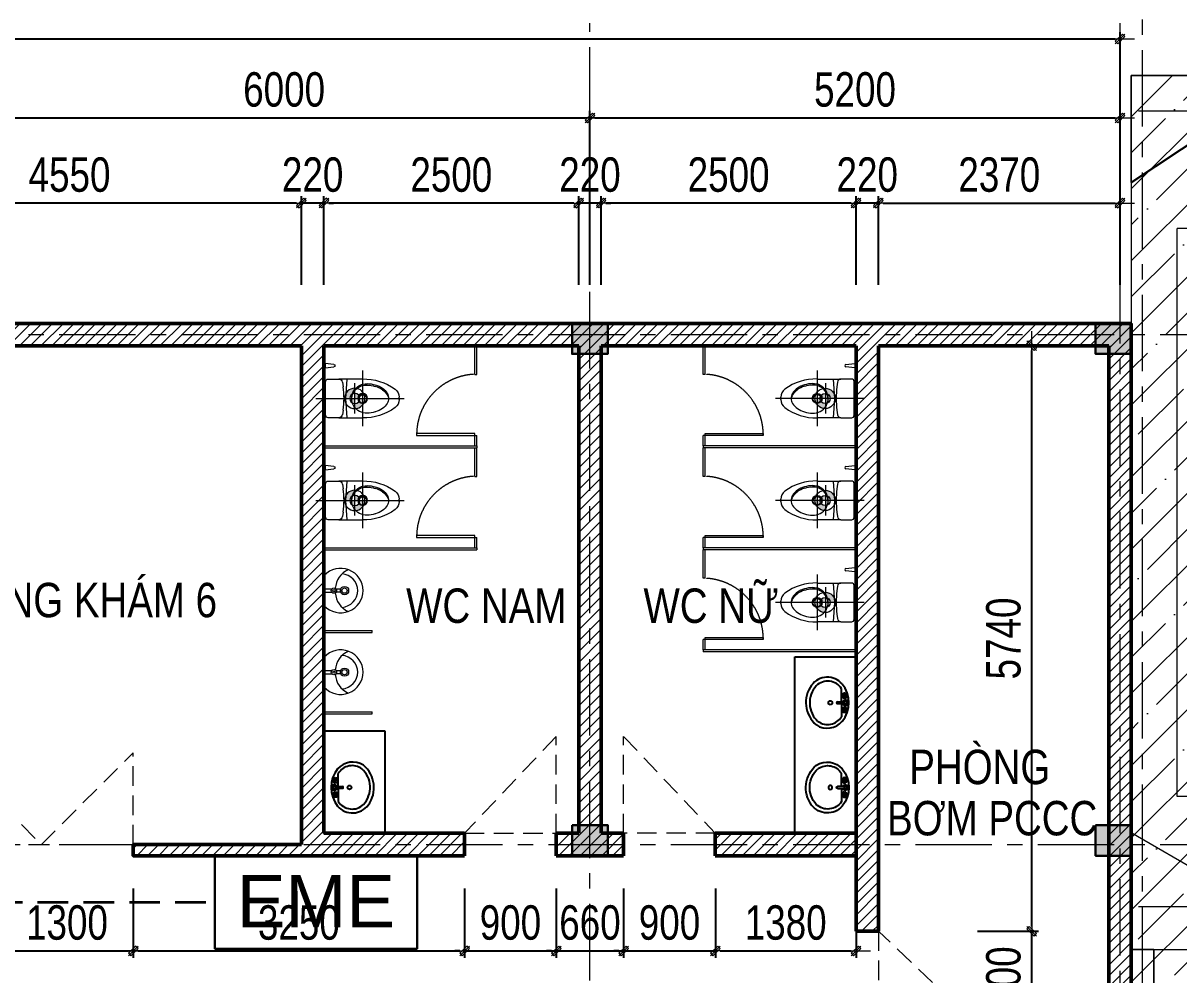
# Model space of a CAD drawing. Header units: millimetres. Extents: x 1109421 to 1726579, y -247837 to 144927.
# Drawn here: x 1673322 to 1684659, y -124922 to -115591 of the extents above; entities that cross this region are included whole.
import ezdxf

# ---------------------------------------------------------------- set-up
doc = ezdxf.new("R2010")
doc.units = ezdxf.units.MM
doc.header["$LTSCALE"] = 600
doc.header["$MEASUREMENT"] = 0
for name, pattern in [('$0$00_Hidden_200', [1.1, 0.55, -0.55]), ('00_Hidden', [2.4, 1.6, -0.8]), ('CENTER', [2, 1.25, -0.25, 0.25, -0.25]), ('DASHED', [0.75, 0.5, -0.25]), ('GHI CHU - THANG$0$HIDDEN', [9.525, 6.35, -3.175])]:
    doc.linetypes.add(name, pattern=pattern)
doc.layers.get('0').update_dxf_attribs({"lineweight": 0})
doc.layers.get('Defpoints').update_dxf_attribs({"lineweight": 0})
for name, color, linetype, lineweight in [('cat1', 30, 'Continuous', 50), ('cat2', 22, 'Continuous', 30), ('dim', 144, 'Continuous', 13), ('EG Net thay', 7, 'Continuous', 25), ('hatch1', 136, 'Continuous', 9), ('LC Khac', 4, 'Continuous', 9), ('LC Text2', 7, 'Continuous', 25), ('Noi that', 35, 'Continuous', 9), ('noithat', 125, 'Continuous', 9), ('PCCC - EXIT - THIET BI', 5, 'Continuous', 30), ('PCCC-BAO CHAY - DAY', 3, 'DASHED', 35), ('thay1', 63, 'Continuous', 18), ('truc', 76, 'CENTER', 9)]:
    doc.layers.add(name, color=color, linetype=linetype, lineweight=lineweight)
doc.layers.add('MANH', color=147, linetype='Continuous')
doc.layers.add('TUONG', color=33, linetype='Continuous')
doc.styles.add('chu theo TCVN', font='arial.ttf')
doc.styles.add('HOATBIF', font='hoatbif.shx', dxfattribs={"width": 0.8})
doc.styles.add('T2', font='VHARIAL.TTF', dxfattribs={"width": 0.8})
doc.dimstyles.new('1-135', dxfattribs={"dimscale": 135, "dimtxt": 2.5, "dimasz": 0.35, "dimexe": 0.5, "dimexo": 0, "dimgap": 0.8, "dimtad": 1, "dimdec": 0, "dimzin": 0, "dimdsep": 46, "dimtxsty": 'HOATBIF', "dimblk1": 'DOT', "dimblk2": 'DOT', "dimsah": 1, "dimcen": -1, "dimdle": 1, "dimclrd": 256, "dimclre": 256, "dimclrt": 4, "dimadec": 3, "dimazin": 2, "dimtfac": 0.333333, "dimtdec": 0, "dimtix": 1, "dimtmove": 2, "dimatfit": 3, "dimldrblk": 'DOT', "dimfxl": 1, "dimtvp": 0.833333, "dimtolj": 1, "dimtzin": 0, "dimarcsym": 0})

# ---------------------------------------------------------------- blocks, each defined once
blk = doc.blocks.new('DOT')
at = {"layer": 'dim'}
for p, q in [((-3, 0), (3, 0)), ((-1, -1), (1, 1))]:
    blk.add_line(p, q, dxfattribs=at)
blk.add_lwpolyline([(0.5, 1), (-1, -0.5), (-0.5, -1), (1, 0.5)], close=True, dxfattribs=at)
blk = doc.blocks.new('*D1666')
at = {"layer": 'Defpoints', "color": 0, "transparency": 16777216}
for p in [(1684082, -115745), (1642282, -118158), (1684082, -118158)]:
    blk.add_point(p, dxfattribs=at)
at = {"layer": 'dim', "lineweight": -2, "transparency": 16777216}
for p, q in [((1642282, -118158), (1642282, -115678)), ((1642329, -115745), (1684034, -115745)), ((1684082, -118158), (1684082, -115678))]:
    blk.add_line(p, q, dxfattribs=at)
at = {"layer": 'dim', "lineweight": -2, "transparency": 16777216, "xscale": 47.25, "yscale": 47.25, "zscale": 47.25, "rotation": 180}
blk.add_blockref('DOT', (1642282, -115745), dxfattribs=at)
at = {"layer": 'dim', "lineweight": -2, "transparency": 16777216, "xscale": 47.25, "yscale": 47.25, "zscale": 47.25}
blk.add_blockref('DOT', (1684082, -115745), dxfattribs=at)
at = {"layer": 'dim', "color": 4, "transparency": 16777216, "insert": (1664231, -115468), "char_height": 337.5, "attachment_point": 5, "style": 'HOATBIF'}
blk.add_mtext('\\A1;41800', dxfattribs=at)
blk = doc.blocks.new('_Dot')
at = {"color": 0, "linetype": 'ByBlock', "lineweight": -2}
blk.add_line((-0.5, 0), (-1, 0), dxfattribs=at)
at = {"color": 0, "linetype": 'ByBlock', "const_width": 0.5}
blk.add_lwpolyline([(-0.25, 0, 1), (0.25, 0, 1)], format="xyb", close=True, dxfattribs=at)
blk = doc.blocks.new('*D1672')
at = {"layer": 'Defpoints', "color": 0, "transparency": 16777216}
for p in [(1678882, -116520), (1672882, -118158), (1678882, -118158)]:
    blk.add_point(p, dxfattribs=at)
at = {"layer": 'dim', "lineweight": -2, "transparency": 16777216}
for p, q in [((1672882, -118158), (1672882, -116452)), ((1672929, -116520), (1678834, -116520)), ((1678882, -118158), (1678882, -116452))]:
    blk.add_line(p, q, dxfattribs=at)
at = {"layer": 'dim', "lineweight": -2, "transparency": 16777216, "xscale": 47.25, "yscale": 47.25, "zscale": 47.25, "rotation": 180}
blk.add_blockref('DOT', (1672882, -116520), dxfattribs=at)
at = {"layer": 'dim', "lineweight": -2, "transparency": 16777216, "xscale": 47.25, "yscale": 47.25, "zscale": 47.25}
blk.add_blockref('DOT', (1678882, -116520), dxfattribs=at)
at = {"layer": 'dim', "color": 4, "transparency": 16777216, "insert": (1675882, -116243), "char_height": 337.5, "attachment_point": 5, "style": 'HOATBIF'}
blk.add_mtext('\\A1;6000', dxfattribs=at)
blk = doc.blocks.new('*D1673')
at = {"layer": 'Defpoints', "color": 0, "transparency": 16777216}
for p in [(1684082, -116520), (1678882, -118158), (1684082, -118158)]:
    blk.add_point(p, dxfattribs=at)
at = {"layer": 'dim', "lineweight": -2, "transparency": 16777216}
for p, q in [((1678882, -118158), (1678882, -116452)), ((1678929, -116520), (1684034, -116520)), ((1684082, -118158), (1684082, -116452))]:
    blk.add_line(p, q, dxfattribs=at)
at = {"layer": 'dim', "lineweight": -2, "transparency": 16777216, "xscale": 47.25, "yscale": 47.25, "zscale": 47.25, "rotation": 180}
blk.add_blockref('DOT', (1678882, -116520), dxfattribs=at)
at = {"layer": 'dim', "lineweight": -2, "transparency": 16777216, "xscale": 47.25, "yscale": 47.25, "zscale": 47.25}
blk.add_blockref('DOT', (1684082, -116520), dxfattribs=at)
at = {"layer": 'dim', "color": 4, "transparency": 16777216, "insert": (1681482, -116243), "char_height": 337.5, "attachment_point": 5, "style": 'HOATBIF'}
blk.add_mtext('\\A1;5200', dxfattribs=at)
blk = doc.blocks.new('*D1674')
at = {"layer": 'Defpoints', "color": 0, "transparency": 16777216}
for p in [(1684082, -117355), (1681712, -118158), (1684082, -118158)]:
    blk.add_point(p, dxfattribs=at)
at = {"layer": 'dim', "lineweight": -2, "transparency": 16777216}
for p, q in [((1681712, -118158), (1681712, -117288)), ((1684082, -118158), (1684082, -117288)), ((1681759, -117355), (1684034, -117355))]:
    blk.add_line(p, q, dxfattribs=at)
at = {"layer": 'dim', "lineweight": -2, "transparency": 16777216, "xscale": 47.25, "yscale": 47.25, "zscale": 47.25, "rotation": 180}
blk.add_blockref('DOT', (1681712, -117355), dxfattribs=at)
at = {"layer": 'dim', "lineweight": -2, "transparency": 16777216, "xscale": 47.25, "yscale": 47.25, "zscale": 47.25}
blk.add_blockref('DOT', (1684082, -117355), dxfattribs=at)
at = {"layer": 'dim', "color": 4, "transparency": 16777216, "insert": (1682897, -117078), "char_height": 337.5, "attachment_point": 5, "style": 'HOATBIF'}
blk.add_mtext('\\A1;2370', dxfattribs=at)
blk = doc.blocks.new('bet wc thuong')
at = {"layer": 'Noi that', "ltscale": 3}
h = blk.add_hatch(color=256, dxfattribs=at)
h.paths.add_polyline_path([(-244, 6), (-194, 6, 0.404881), (-291, 106), (-291, 56, -0.3956)])
h.paths.add_polyline_path([(-294, -94, 0.007992), (-291, -93), (-291, -43, -0.015993), (-294, -44, -0.414214), (-344, 6), (-394, 6, 0.414214)])
h.paths.add_polyline_path([(-291, 6), (-291, 56, 0.015993), (-294, 56, 0.414214), (-344, 6)])
h.paths.add_polyline_path([(-244, 6), (-291, 6), (-291, -43, 0.3956)])
at = {"layer": 'Noi that'}
for p, q in [((-89, 338), (-2, 349)), ((-2, 349), (-2, 305)), ((9, 360), (9, 294)), ((-2, 305), (-89, 316)), ((-371, 196), (-138, 196)), ((-291, 156), (-291, -143)), ((-216, 196), (-202, 6)), ((-172, 166), (-179, 121)), ((-33, 196), (-138, 196)), ((-8, -159), (-8, 172)), ((-728, -5), (-728, 18)), ((-145, 6), (-443, 6)), ((-202, 6), (-216, -183)), ((-179, -108), (-172, -153)), ((-138, -183), (-371, -183)), ((-138, -183), (-33, -183))]:
    blk.add_line(p, q, dxfattribs=at)
at = {"layer": 'Noi that', "color": 251, "ltscale": 0.5}
for p, q in [((-371, 280), (-371, -267)), ((89, 6), (-779, 6))]:
    blk.add_line(p, q, dxfattribs=at)
at = {"layer": 'Noi that'}
for centre, radius in [((-371, 6), 48.3), ((-371, 6), 43.5), ((-294, 6), 100), ((-294, 6), 50)]:
    blk.add_circle(centre, radius, dxfattribs=at)
for centre, radius, start, end in [((14, 344), 16, 106.1502, 163.8498), ((-89, 327), 10.9, 90, 270), ((14, 309), 16, 196.1502, 253.8498), ((-386, -311), 508, 88.212, 126.6238), ((-431, -89), 237, 105.8931, 124.5044), ((-431, -103), 237, 105.8931, 124.5044), ((-404, -181), 333, 92.0821, 105.8931), ((-404, -196), 333, 92.0821, 105.8931), ((-409, 6), 145, 267.1299, 92.8701), ((-409, -8), 145, 2.8613, 92.8701), ((782, 6), 967, 173.211, 186.789), ((-138, 162), 33.8, 90, 173.211), ((-33, 172), 24.2, 0, 90), ((-632, 18), 96.7, 126.6238, 180), ((-532, 6), 94.5, 148.9274, 180), ((-532, -8), 94.5, 148.9274, 175.5985), ((-532, 6), 94.5, 180, 211.0726), ((-471, -30), 166, 124.5044, 148.9274), ((-471, -45), 166, 124.5044, 148.9274), ((-371, -3), 43.5, 6.3794, 173.6206), ((-632, -5), 96.7, 180, 233.3762), ((-386, 324), 508, 233.3762, 271.788), ((-471, 43), 166, 211.0726, 235.4956), ((-431, 102), 237, 235.4956, 254.1069), ((-404, 194), 333, 254.1069, 267.9179), ((-138, -149), 33.8, 186.789, 270), ((-33, -159), 24.2, 270, 0)]:
    blk.add_arc(centre, radius, start, end, dxfattribs=at)
blk = doc.blocks.new('CSDS')
at = {"layer": 'MANH'}
for p, q in [((-0.08, -0.72), (-1.37, -0.72)), ((-0.83, -0.4), (-0.77, -0.4)), ((-0.83, -0.44), (-0.77, -0.44)), ((-0.71, -0.33), (-0.71, -0.28)), ((-0.71, -0.55), (-0.71, -0.5)), ((-0.67, -0.28), (-0.67, -0.33)), ((-0.67, -0.5), (-0.67, -0.55)), ((-0.6, -0.4), (-0.55, -0.4)), ((-0.6, -0.44), (-0.55, -0.44)), ((-0.08, -1.12), (-0.08, -0.5)), ((0.1, -0.5), (0.1, -1.12)), ((0.1, -0.72), (1.38, -0.72)), ((0.57, -0.4), (0.63, -0.4)), ((0.57, -0.44), (0.63, -0.44)), ((0.69, -0.33), (0.69, -0.28)), ((0.69, -0.55), (0.69, -0.5)), ((0.73, -0.28), (0.73, -0.33)), ((0.73, -0.5), (0.73, -0.55)), ((0.8, -0.4), (0.85, -0.4)), ((0.8, -0.44), (0.85, -0.44))]:
    blk.add_line(p, q, dxfattribs=at)
for centre, major_axis, start_param, end_param in [((0.01, -2.93), (2.07, 2.07), 0.111462, 1.463911), ((-0.54, -2.11), (1.38, 1.38), 1.512976, 3.273685), ((-0.5, -2.07), (-1.14, 1.14), -0.214848, 1.559642), ((-0.69, -0.42), (0.186, 0.186), 5.497787, 11.780972), ((-0.86, -0.42), (0.0309, 0.0309), 5.497787, 11.780972), ((-0.69, -0.42), (0.0619, 0.0619), 5.497787, 11.780972), ((-0.69, -0.42), (-0.0464, 0.0464), 3.926991, 10.210176), ((-0.69, -0.24), (-0.0309, 0.0309), 3.926991, 10.210176), ((-0.69, -0.59), (-0.0309, 0.0309), 3.926991, 10.210176), ((-0.51, -0.42), (0.0309, 0.0309), 5.497787, 11.780972), ((0.01, -0.34), (0.191, 0.191), 4.257288, 9.879879), ((0.01, -0.34), (0.131, 0.131), 4.416969, 9.720198), ((0.01, -0.33), (0.0928, 0.0928), 5.497787, 11.780972), ((0.01, -1.12), (0.0619, 0.0619), 2.356282, 5.4977), ((0.71, -0.42), (0.186, 0.186), 5.497787, 11.780972), ((0.54, -0.42), (0.0309, 0.0309), 5.497787, 11.780972), ((0.71, -0.42), (0.0619, 0.0619), 5.497787, 11.780972), ((0.71, -0.42), (-0.0464, 0.0464), 3.926991, 10.210176), ((0.71, -0.24), (-0.0309, 0.0309), 3.926991, 10.210176), ((0.71, -0.59), (-0.0309, 0.0309), 3.926991, 10.210176), ((0.89, -0.42), (0.0309, 0.0309), 5.497787, 11.780972), ((0.55, -2.08), (1.13, 1.13), 4.862989, 6.520348), ((0.55, -2.12), (1.38, 1.38), 4.922045, 6.353974), ((0.01, -1.82), (0.134, 0.134), 5.497787, 11.780972), ((-0.02, -1.33), (-2.04, 2.04), 1.723621, 3.229353), ((0.01, -1.38), (1.74, 1.74), 3.187795, 4.763099)]:
    blk.add_ellipse(centre, major_axis=major_axis, ratio=1, start_param=start_param, end_param=end_param, dxfattribs=at)
blk = doc.blocks.new('A$C24734FD3')
at = {"layer": 'noithat', "linetype": 'Continuous'}
for p, q in [((203, 381), (69, 381)), ((203, 386), (203, 308)), ((218, 398), (215, 398)), ((220, 398), (218, 398)), ((232, 308), (232, 386)), ((232, 381), (366, 381)), ((203, 221), (203, 266)), ((232, 221), (232, 266))]:
    blk.add_line(p, q, dxfattribs=at)
for centre, radius in [((218, 287), 26), ((218, 287), 11.4), ((218, 183), 40.6), ((218, 183), 26)]:
    blk.add_circle(centre, radius, dxfattribs=at)
for centre, radius, start, end in [((221, 221), 221, 133.233, 269.5061), ((215, 386), 12.1, 90, 180), ((215, 221), 221, 270.4939, 46.767), ((220, 386), 12.1, 0, 90), ((210, 57), 217, 93.959, 155.0094), ((225, 57), 217, 24.9906, 86.041), ((221, 221), 168, 184.521, 269.5061), ((215, 221), 168, 270.4939, 355.479)]:
    blk.add_arc(centre, radius, start, end, dxfattribs=at)
blk = doc.blocks.new('*U1625')
at = {"layer": 'noithat', "rotation": 90}
blk.add_blockref('A$C24734FD3', (199, -218), dxfattribs=at)
blk = doc.blocks.new('*U1624')
at = {"layer": 'thay1', "color": 0, "linetype": 'ByBlock', "lineweight": -2, "transparency": 16777216}
blk.add_blockref('*U1625', (0, 0), dxfattribs=at)
blk = doc.blocks.new('*U1627')
at = {"layer": 'noithat', "rotation": 90}
blk.add_blockref('A$C24734FD3', (199, -218), dxfattribs=at)
blk = doc.blocks.new('*U1626')
at = {"layer": 'thay1', "color": 0, "linetype": 'ByBlock', "lineweight": -2, "transparency": 16777216}
blk.add_blockref('*U1627', (0, 0), dxfattribs=at)
blk = doc.blocks.new('COT BT')
at = {"layer": 'cat2', "ltscale": 2}
h = blk.add_hatch(color=256, dxfattribs=at)
h.dxf.hatch_style = 1
h.paths.add_polyline_path([(240, 190), (-110, 190), (-110, -110), (240, -110)])
blk.add_lwpolyline([(-110, 190), (240, 190), (240, -110), (-110, -110)], close=True, dxfattribs=at)
blk = doc.blocks.new('t 1')
at = {"layer": 'LC Khac', "ltscale": 5}
for p, q in [((2019, 4235), (-3150, 4235)), ((-3150, -1335), (-3150, 4235)), ((-2700, -1335), (-3150, -1335)), ((-3600, -1685), (-2400, -2385)), ((-3380, -2835), (-3600, -2835)), ((-3600, -2835), (-3380, -2835)), ((-3380, -5185), (-3380, -2835)), ((-3380, -2835), (-1950, -2835)), ((-3380, -2835), (-3380, -7095))]:
    blk.add_line(p, q, dxfattribs=at)
for points in [[(2019, 6535), (-1950, 6535), (-1950, 5735), (-3600, 5735), (-3600, -4805)], [(-3600, 5735), (-1950, 5735), (-1950, 6535), (2019, 6535)], [(2019, 5276), (1400, 5385), (-2550, 5385), (-3600, 4685), (-3600, 5735)]]:
    blk.add_lwpolyline(points, dxfattribs=at)
at = {"layer": 'truc'}
for p, q in [((-3490, -10365), (-3490, 7020)), ((2019, -2415), (-3600, -2415))]:
    blk.add_line(p, q, dxfattribs=at)
blk.add_lwpolyline([(2019, 5386), (-3600, 5386)], dxfattribs=at)
at = {"layer": 'TUONG'}
blk.add_line((-3600, 4685), (-2550, 5385), dxfattribs=at)
blk = doc.blocks.new('*D1928')
at = {"layer": 'Defpoints', "color": 0, "transparency": 16777216}
for p in [(1681492, -117355), (1681492, -118158), (1681712, -118158)]:
    blk.add_point(p, dxfattribs=at)
at = {"layer": 'dim', "lineweight": -2, "transparency": 16777216}
for p, q in [((1681492, -118158), (1681492, -117288)), ((1681712, -118158), (1681712, -117288)), ((1681444, -117355), (1681397, -117355)), ((1681712, -117355), (1681492, -117355)), ((1681759, -117355), (1681806, -117355))]:
    blk.add_line(p, q, dxfattribs=at)
at = {"layer": 'dim', "lineweight": -2, "transparency": 16777216, "xscale": 47.25, "yscale": 47.25, "zscale": 47.25}
blk.add_blockref('DOT', (1681492, -117355), dxfattribs=at)
at = {"layer": 'dim', "lineweight": -2, "transparency": 16777216, "xscale": 47.25, "yscale": 47.25, "zscale": 47.25, "rotation": 180}
blk.add_blockref('DOT', (1681712, -117355), dxfattribs=at)
at = {"layer": 'dim', "color": 4, "transparency": 16777216, "insert": (1681602, -117078), "char_height": 337.5, "attachment_point": 5, "style": 'HOATBIF'}
blk.add_mtext('\\A1;220', dxfattribs=at)
blk = doc.blocks.new('*D1929')
at = {"layer": 'Defpoints', "color": 0, "transparency": 16777216}
for p in [(1678992, -117355), (1678992, -118158), (1681492, -118158)]:
    blk.add_point(p, dxfattribs=at)
at = {"layer": 'dim', "lineweight": -2, "transparency": 16777216}
for p, q in [((1678992, -118158), (1678992, -117288)), ((1681492, -118158), (1681492, -117288)), ((1681444, -117355), (1679039, -117355))]:
    blk.add_line(p, q, dxfattribs=at)
at = {"layer": 'dim', "lineweight": -2, "transparency": 16777216, "xscale": 47.25, "yscale": 47.25, "zscale": 47.25, "rotation": 180}
blk.add_blockref('DOT', (1678992, -117355), dxfattribs=at)
at = {"layer": 'dim', "lineweight": -2, "transparency": 16777216, "xscale": 47.25, "yscale": 47.25, "zscale": 47.25}
blk.add_blockref('DOT', (1681492, -117355), dxfattribs=at)
at = {"layer": 'dim', "color": 4, "transparency": 16777216, "insert": (1680242, -117078), "char_height": 337.5, "attachment_point": 5, "style": 'HOATBIF'}
blk.add_mtext('\\A1;2500', dxfattribs=at)
blk = doc.blocks.new('*D1930')
at = {"layer": 'Defpoints', "color": 0, "transparency": 16777216}
for p in [(1678772, -117355), (1678772, -118158), (1678992, -118158)]:
    blk.add_point(p, dxfattribs=at)
at = {"layer": 'dim', "lineweight": -2, "transparency": 16777216}
for p, q in [((1678772, -118158), (1678772, -117288)), ((1678992, -118158), (1678992, -117288)), ((1678724, -117355), (1678677, -117355)), ((1678992, -117355), (1678772, -117355)), ((1679039, -117355), (1679086, -117355))]:
    blk.add_line(p, q, dxfattribs=at)
at = {"layer": 'dim', "lineweight": -2, "transparency": 16777216, "xscale": 47.25, "yscale": 47.25, "zscale": 47.25}
blk.add_blockref('DOT', (1678772, -117355), dxfattribs=at)
at = {"layer": 'dim', "lineweight": -2, "transparency": 16777216, "xscale": 47.25, "yscale": 47.25, "zscale": 47.25, "rotation": 180}
blk.add_blockref('DOT', (1678992, -117355), dxfattribs=at)
at = {"layer": 'dim', "color": 4, "transparency": 16777216, "insert": (1678882, -117078), "char_height": 337.5, "attachment_point": 5, "style": 'HOATBIF'}
blk.add_mtext('\\A1;220', dxfattribs=at)
blk = doc.blocks.new('*D1931')
at = {"layer": 'Defpoints', "color": 0, "transparency": 16777216}
for p in [(1676272, -117355), (1676272, -118158), (1678772, -118158)]:
    blk.add_point(p, dxfattribs=at)
at = {"layer": 'dim', "lineweight": -2, "transparency": 16777216}
for p, q in [((1676272, -118158), (1676272, -117288)), ((1678772, -118158), (1678772, -117288)), ((1678724, -117355), (1676319, -117355))]:
    blk.add_line(p, q, dxfattribs=at)
at = {"layer": 'dim', "lineweight": -2, "transparency": 16777216, "xscale": 47.25, "yscale": 47.25, "zscale": 47.25, "rotation": 180}
blk.add_blockref('DOT', (1676272, -117355), dxfattribs=at)
at = {"layer": 'dim', "lineweight": -2, "transparency": 16777216, "xscale": 47.25, "yscale": 47.25, "zscale": 47.25}
blk.add_blockref('DOT', (1678772, -117355), dxfattribs=at)
at = {"layer": 'dim', "color": 4, "transparency": 16777216, "insert": (1677522, -117078), "char_height": 337.5, "attachment_point": 5, "style": 'HOATBIF'}
blk.add_mtext('\\A1;2500', dxfattribs=at)
blk = doc.blocks.new('*D1932')
at = {"layer": 'Defpoints', "color": 0, "transparency": 16777216}
for p in [(1676052, -117355), (1676052, -118158), (1676272, -118158)]:
    blk.add_point(p, dxfattribs=at)
at = {"layer": 'dim', "lineweight": -2, "transparency": 16777216}
for p, q in [((1676052, -118158), (1676052, -117288)), ((1676272, -118158), (1676272, -117288)), ((1676004, -117355), (1675957, -117355)), ((1676272, -117355), (1676052, -117355)), ((1676319, -117355), (1676366, -117355))]:
    blk.add_line(p, q, dxfattribs=at)
at = {"layer": 'dim', "lineweight": -2, "transparency": 16777216, "xscale": 47.25, "yscale": 47.25, "zscale": 47.25}
blk.add_blockref('DOT', (1676052, -117355), dxfattribs=at)
at = {"layer": 'dim', "lineweight": -2, "transparency": 16777216, "xscale": 47.25, "yscale": 47.25, "zscale": 47.25, "rotation": 180}
blk.add_blockref('DOT', (1676272, -117355), dxfattribs=at)
at = {"layer": 'dim', "color": 4, "transparency": 16777216, "insert": (1676162, -117078), "char_height": 337.5, "attachment_point": 5, "style": 'HOATBIF'}
blk.add_mtext('\\A1;220', dxfattribs=at)
blk = doc.blocks.new('*D1933')
at = {"layer": 'Defpoints', "color": 0, "transparency": 16777216}
for p in [(1671502, -117355), (1671502, -118158), (1676052, -118158)]:
    blk.add_point(p, dxfattribs=at)
at = {"layer": 'dim', "lineweight": -2, "transparency": 16777216}
for p, q in [((1671502, -118158), (1671502, -117288)), ((1676052, -118158), (1676052, -117288)), ((1676004, -117355), (1671549, -117355))]:
    blk.add_line(p, q, dxfattribs=at)
at = {"layer": 'dim', "lineweight": -2, "transparency": 16777216, "xscale": 47.25, "yscale": 47.25, "zscale": 47.25, "rotation": 180}
blk.add_blockref('DOT', (1671502, -117355), dxfattribs=at)
at = {"layer": 'dim', "lineweight": -2, "transparency": 16777216, "xscale": 47.25, "yscale": 47.25, "zscale": 47.25}
blk.add_blockref('DOT', (1676052, -117355), dxfattribs=at)
at = {"layer": 'dim', "color": 4, "transparency": 16777216, "insert": (1673777, -117078), "char_height": 337.5, "attachment_point": 5, "style": 'HOATBIF'}
blk.add_mtext('\\A1;4550', dxfattribs=at)
blk = doc.blocks.new('*D1772')
at = {"layer": 'Defpoints', "color": 0, "transparency": 16777216}
for p in [(1673102, -124075), (1674402, -124075), (1674402, -124687)]:
    blk.add_point(p, dxfattribs=at)
at = {"layer": 'dim', "lineweight": -2, "transparency": 16777216}
for p, q in [((1673102, -124075), (1673102, -124755)), ((1674402, -124075), (1674402, -124755)), ((1673149, -124687), (1674354, -124687))]:
    blk.add_line(p, q, dxfattribs=at)
at = {"layer": 'dim', "lineweight": -2, "transparency": 16777216, "xscale": 47.25, "yscale": 47.25, "zscale": 47.25, "rotation": 180}
blk.add_blockref('DOT', (1673102, -124687), dxfattribs=at)
at = {"layer": 'dim', "lineweight": -2, "transparency": 16777216, "xscale": 47.25, "yscale": 47.25, "zscale": 47.25}
blk.add_blockref('DOT', (1674402, -124687), dxfattribs=at)
at = {"layer": 'dim', "color": 4, "transparency": 16777216, "insert": (1673752, -124411), "char_height": 337.5, "attachment_point": 5, "style": 'HOATBIF'}
blk.add_mtext('\\A1;1300', dxfattribs=at)
blk = doc.blocks.new('*D1773')
at = {"layer": 'Defpoints', "color": 0, "transparency": 16777216}
for p in [(1674402, -124075), (1677652, -124075), (1677652, -124687)]:
    blk.add_point(p, dxfattribs=at)
at = {"layer": 'dim', "lineweight": -2, "transparency": 16777216}
for p, q in [((1674402, -124075), (1674402, -124755)), ((1677652, -124075), (1677652, -124755)), ((1674449, -124687), (1677604, -124687))]:
    blk.add_line(p, q, dxfattribs=at)
at = {"layer": 'dim', "lineweight": -2, "transparency": 16777216, "xscale": 47.25, "yscale": 47.25, "zscale": 47.25, "rotation": 180}
blk.add_blockref('DOT', (1674402, -124687), dxfattribs=at)
at = {"layer": 'dim', "lineweight": -2, "transparency": 16777216, "xscale": 47.25, "yscale": 47.25, "zscale": 47.25}
blk.add_blockref('DOT', (1677652, -124687), dxfattribs=at)
at = {"layer": 'dim', "color": 4, "transparency": 16777216, "insert": (1676027, -124411), "char_height": 337.5, "attachment_point": 5, "style": 'HOATBIF'}
blk.add_mtext('\\A1;3250', dxfattribs=at)
blk = doc.blocks.new('*D1774')
at = {"layer": 'Defpoints', "color": 0, "transparency": 16777216}
for p in [(1677652, -124075), (1678552, -124075), (1678552, -124687)]:
    blk.add_point(p, dxfattribs=at)
at = {"layer": 'dim', "lineweight": -2, "transparency": 16777216}
for p, q in [((1677652, -124075), (1677652, -124755)), ((1678552, -124075), (1678552, -124755)), ((1677604, -124687), (1677557, -124687)), ((1677652, -124687), (1678552, -124687)), ((1678599, -124687), (1678646, -124687))]:
    blk.add_line(p, q, dxfattribs=at)
at = {"layer": 'dim', "lineweight": -2, "transparency": 16777216, "xscale": 47.25, "yscale": 47.25, "zscale": 47.25}
blk.add_blockref('DOT', (1677652, -124687), dxfattribs=at)
at = {"layer": 'dim', "lineweight": -2, "transparency": 16777216, "xscale": 47.25, "yscale": 47.25, "zscale": 47.25, "rotation": 180}
blk.add_blockref('DOT', (1678552, -124687), dxfattribs=at)
at = {"layer": 'dim', "color": 4, "transparency": 16777216, "insert": (1678102, -124411), "char_height": 337.5, "attachment_point": 5, "style": 'HOATBIF'}
blk.add_mtext('\\A1;900', dxfattribs=at)
blk = doc.blocks.new('*D1775')
at = {"layer": 'Defpoints', "color": 0, "transparency": 16777216}
for p in [(1678552, -124075), (1679212, -124075), (1679212, -124687)]:
    blk.add_point(p, dxfattribs=at)
at = {"layer": 'dim', "lineweight": -2, "transparency": 16777216}
for p, q in [((1678552, -124075), (1678552, -124755)), ((1679212, -124075), (1679212, -124755)), ((1678504, -124687), (1678457, -124687)), ((1678552, -124687), (1679212, -124687)), ((1679259, -124687), (1679306, -124687))]:
    blk.add_line(p, q, dxfattribs=at)
at = {"layer": 'dim', "lineweight": -2, "transparency": 16777216, "xscale": 47.25, "yscale": 47.25, "zscale": 47.25}
blk.add_blockref('DOT', (1678552, -124687), dxfattribs=at)
at = {"layer": 'dim', "lineweight": -2, "transparency": 16777216, "xscale": 47.25, "yscale": 47.25, "zscale": 47.25, "rotation": 180}
blk.add_blockref('DOT', (1679212, -124687), dxfattribs=at)
at = {"layer": 'dim', "color": 4, "transparency": 16777216, "insert": (1678882, -124411), "char_height": 337.5, "attachment_point": 5, "style": 'HOATBIF'}
blk.add_mtext('\\A1;660', dxfattribs=at)
blk = doc.blocks.new('*D1776')
at = {"layer": 'Defpoints', "color": 0, "transparency": 16777216}
for p in [(1679212, -124075), (1680112, -124075), (1680112, -124687)]:
    blk.add_point(p, dxfattribs=at)
at = {"layer": 'dim', "lineweight": -2, "transparency": 16777216}
for p, q in [((1679212, -124075), (1679212, -124755)), ((1680112, -124075), (1680112, -124755)), ((1679164, -124687), (1679117, -124687)), ((1679212, -124687), (1680112, -124687)), ((1680159, -124687), (1680206, -124687))]:
    blk.add_line(p, q, dxfattribs=at)
at = {"layer": 'dim', "lineweight": -2, "transparency": 16777216, "xscale": 47.25, "yscale": 47.25, "zscale": 47.25}
blk.add_blockref('DOT', (1679212, -124687), dxfattribs=at)
at = {"layer": 'dim', "lineweight": -2, "transparency": 16777216, "xscale": 47.25, "yscale": 47.25, "zscale": 47.25, "rotation": 180}
blk.add_blockref('DOT', (1680112, -124687), dxfattribs=at)
at = {"layer": 'dim', "color": 4, "transparency": 16777216, "insert": (1679662, -124411), "char_height": 337.5, "attachment_point": 5, "style": 'HOATBIF'}
blk.add_mtext('\\A1;900', dxfattribs=at)
blk = doc.blocks.new('*D1777')
at = {"layer": 'Defpoints', "color": 0, "transparency": 16777216}
for p in [(1680112, -124075), (1681492, -124075), (1681492, -124687)]:
    blk.add_point(p, dxfattribs=at)
at = {"layer": 'dim', "lineweight": -2, "transparency": 16777216}
for p, q in [((1680112, -124075), (1680112, -124755)), ((1681492, -124075), (1681492, -124755)), ((1680159, -124687), (1681444, -124687))]:
    blk.add_line(p, q, dxfattribs=at)
at = {"layer": 'dim', "lineweight": -2, "transparency": 16777216, "xscale": 47.25, "yscale": 47.25, "zscale": 47.25, "rotation": 180}
blk.add_blockref('DOT', (1680112, -124687), dxfattribs=at)
at = {"layer": 'dim', "lineweight": -2, "transparency": 16777216, "xscale": 47.25, "yscale": 47.25, "zscale": 47.25}
blk.add_blockref('DOT', (1681492, -124687), dxfattribs=at)
at = {"layer": 'dim', "color": 4, "transparency": 16777216, "insert": (1680802, -124411), "char_height": 337.5, "attachment_point": 5, "style": 'HOATBIF'}
blk.add_mtext('\\A1;1380', dxfattribs=at)
blk = doc.blocks.new('*D1782')
at = {"layer": 'Defpoints', "color": 0, "transparency": 16777216}
for p in [(1682683, -124494), (1683215, -124494), (1682683, -125394)]:
    blk.add_point(p, dxfattribs=at)
at = {"layer": 'dim', "lineweight": -2, "transparency": 16777216}
for p, q in [((1683215, -124447), (1683215, -124400)), ((1682683, -124494), (1683283, -124494)), ((1683215, -125394), (1683215, -124494)), ((1682683, -125394), (1683283, -125394)), ((1683215, -125442), (1683215, -125489))]:
    blk.add_line(p, q, dxfattribs=at)
at = {"layer": 'dim', "lineweight": -2, "transparency": 16777216, "xscale": 47.25, "yscale": 47.25, "zscale": 47.25}
for p, rotation in [((1683215, -124494), 270), ((1683215, -125394), 90)]:
    blk.add_blockref('DOT', p, dxfattribs=dict(at, rotation=rotation))
at = {"layer": 'dim', "color": 4, "transparency": 16777216, "insert": (1682939, -124944), "char_height": 337.5, "attachment_point": 5, "rotation": 90, "style": 'HOATBIF'}
blk.add_mtext('\\A1;900', dxfattribs=at)
blk = doc.blocks.new('*D1783')
at = {"layer": 'Defpoints', "color": 0, "transparency": 16777216}
for p in [(1682683, -118754), (1683215, -118754), (1682683, -124494)]:
    blk.add_point(p, dxfattribs=at)
at = {"layer": 'dim', "lineweight": -2, "transparency": 16777216}
for p, q in [((1682683, -118754), (1683283, -118754)), ((1683215, -124447), (1683215, -118802)), ((1682683, -124494), (1683283, -124494))]:
    blk.add_line(p, q, dxfattribs=at)
at = {"layer": 'dim', "lineweight": -2, "transparency": 16777216, "xscale": 47.25, "yscale": 47.25, "zscale": 47.25}
for p, rotation in [((1683215, -118754), 90), ((1683215, -124494), 270)]:
    blk.add_blockref('DOT', p, dxfattribs=dict(at, rotation=rotation))
at = {"layer": 'dim', "color": 4, "transparency": 16777216, "insert": (1682939, -121624), "char_height": 337.5, "attachment_point": 5, "rotation": 90, "style": 'HOATBIF'}
blk.add_mtext('\\A1;5740', dxfattribs=at)

msp = doc.modelspace()

# ---------------------------------------------------------------- hatches: boundary and pattern name
at = {"layer": 'hatch1'}
h = msp.add_hatch(dxfattribs=at)
h.set_pattern_fill('ANSI35', color=256, scale=2000)
h.set_pattern_definition([(45, (-401174, -175305.75), (-353.55339, 353.55339), []), (45, (-400820.44, -175305.75), (-353.55339, 353.55339), [625, -125, 0, -125])])
h.paths.add_polyline_path([(1686917.6, -115304.3), (1685841.7, -115304.3), (1685841.7, -116104.3), (1684191.7, -116104.3), (1684191.7, -130754.3), (1686917.6, -130754.3), (1686917.6, -122162.1), (1686710.6, -122162.1), (1687345.6, -121909.1), (1686917.6, -121909.1)])
h.paths.add_polyline_path([(1684931.4, -122688.2), (1686431.4, -122688.2), (1686431.4, -122045.4), (1684931.4, -122045.4)], flags=24)
h.paths.add_polyline_path([(1684533.4, -122167.9), (1686762.1, -122167.9), (1686762.1, -121517.7), (1684533.4, -121517.7)], flags=24)
h = msp.add_hatch(dxfattribs=at)
h.set_pattern_fill('ANSI31', color=256, scale=600)
h.set_pattern_definition([(45, (-378898.68, -175305.75), (-53.0330086, 53.0330086), [])])
h.paths.add_polyline_path([(1643451.7, -130534.3), (1643051.7, -130534.3), (1642391.7, -130534.3), (1642391.7, -126244.3), (1642171.7, -126244.3), (1642171.7, -130754.3), (1642171.7, -130974.3), (1643051.7, -130974.3), (1643051.7, -130754.3), (1643451.7, -130754.3)])
h.paths.add_polyline_path([(1649121.7, -130534.3), (1648721.7, -130534.3), (1647841.7, -130534.3), (1647441.7, -130534.3), (1647441.7, -130754.3), (1647841.7, -130754.3), (1647841.7, -130974.3), (1648721.7, -130974.3), (1648721.7, -130754.3), (1649121.7, -130754.3)])
h.paths.add_polyline_path([(1653841.7, -130534.3), (1653441.7, -130534.3), (1653441.7, -130754.3), (1653841.7, -130754.3), (1653841.7, -130974.3), (1654721.7, -130974.3), (1654721.7, -130754.3), (1655121.7, -130754.3), (1655121.7, -130534.3), (1654721.7, -130534.3)])
h.paths.add_polyline_path([(1659441.7, -130754.3), (1659441.7, -130534.3), (1658561.7, -130534.3), (1658161.7, -130534.3), (1658161.7, -130754.3), (1658561.7, -130754.3), (1658561.7, -130974.3), (1659441.7, -130974.3)])
h.paths.add_polyline_path([(1659111.7, -126534.3), (1658891.7, -126534.3), (1658891.7, -130534.3), (1659111.7, -130534.3)])
h.paths.add_polyline_path([(1662121.7, -130534.3), (1661241.7, -130534.3), (1661241.7, -130754.3), (1661241.7, -130974.3), (1662121.7, -130974.3)])
h.paths.add_polyline_path([(1667721.7, -130534.3), (1667321.7, -130534.3), (1666441.7, -130534.3), (1666441.7, -130754.3), (1666441.7, -130974.3), (1667321.7, -130974.3), (1667321.7, -130754.3), (1667721.7, -130754.3)])
h.paths.add_polyline_path([(1673721.7, -130534.3), (1673321.7, -130534.3), (1672441.7, -130534.3), (1672041.7, -130534.3), (1672041.7, -130754.3), (1672441.7, -130754.3), (1672441.7, -130974.3), (1673321.7, -130974.3), (1673321.7, -130754.3), (1673721.7, -130754.3)])
h.paths.add_polyline_path([(1679906.7, -130534.3), (1678306.7, -130534.3), (1678306.7, -130754.3), (1678706.7, -130754.3), (1678706.7, -131194.3), (1679906.7, -131194.3)])
h.paths.add_polyline_path([(1679681.2, -130754.3), (1679681.2, -130974.3), (1678921.2, -130974.3), (1678921.2, -130754.3)], flags=16)
h.paths.add_polyline_path([(1684191.7, -130534.3), (1682991.7, -130534.3), (1682991.7, -131194.3), (1684191.7, -131194.3)])
h.paths.add_polyline_path([(1683971.7, -130754.3), (1683971.7, -130974.3), (1683211.7, -130974.3), (1683211.7, -130754.3)], flags=16)
h.paths.add_polyline_path([(1678881.7, -127884.3), (1678771.7, -127884.3), (1678771.7, -130534.3), (1678881.7, -130534.3)])
h.paths.add_polyline_path([(1683971.7, -126534.3), (1678771.7, -126534.3), (1678771.7, -126884.3), (1678881.7, -126884.3), (1678881.7, -126754.3), (1683971.7, -126754.3)], flags=17)
h.paths.add_polyline_path([(1681711.7, -125394.3), (1681491.7, -125394.3), (1681491.7, -126534.3), (1681711.7, -126534.3)], flags=17)
h.paths.add_polyline_path([(1684191.7, -118534.3), (1642171.7, -118534.3), (1642171.7, -124044.3), (1642391.7, -124044.3), (1642391.7, -123754.3), (1643881.7, -123754.3), (1643881.7, -123644.3), (1642391.7, -123644.3), (1642391.7, -118754.3), (1646266.7, -118754.3), (1646266.7, -123644.3), (1645181.7, -123644.3), (1645181.7, -123754.3), (1646266.7, -123754.3), (1646376.7, -123754.3), (1648566.7, -123754.3), (1648566.7, -123644.3), (1646376.7, -123644.3), (1646376.7, -118754.3), (1650186.7, -118754.3), (1650186.7, -123644.3), (1649866.7, -123644.3), (1649866.7, -123754.3), (1650186.7, -123754.3), (1650296.7, -123754.3), (1651906.7, -123754.3), (1651906.7, -123644.3), (1650296.7, -123644.3), (1650296.7, -118754.3), (1654171.7, -118754.3), (1654171.7, -123644.3), (1653206.7, -123644.3), (1653206.7, -123754.3), (1657671.7, -123754.3), (1657671.7, -123644.3), (1654391.7, -123644.3), (1654391.7, -118754.3), (1658891.7, -118754.3), (1658891.7, -123644.3), (1658671.7, -123644.3), (1658671.7, -123754.3), (1659513.5, -123754.3), (1659733.5, -123534.3), (1659111.7, -123534.3), (1659111.7, -118754.3), (1661571.7, -118754.3), (1661571.7, -123534.3), (1660893.5, -123534.3), (1661113.5, -123754.3), (1661791.7, -123754.3), (1664001.7, -123754.3), (1664001.7, -123644.3), (1661791.7, -123644.3), (1661791.7, -118754.3), (1666771.7, -118754.3), (1666771.7, -123644.3), (1666991.7, -123644.3), (1666991.7, -118754.3), (1671391.7, -118754.3), (1671391.7, -123644.3), (1669901.7, -123644.3), (1669901.7, -123754.3), (1673101.7, -123754.3), (1673101.7, -123644.3), (1671501.7, -123644.3), (1671501.7, -118754.3), (1676051.7, -118754.3), (1676051.7, -123644.3), (1674401.7, -123644.3), (1674401.7, -123754.3), (1675771.7, -123754.3), (1677651.7, -123754.3), (1677651.7, -123534.3), (1676271.7, -123534.3), (1676271.7, -118754.3), (1678771.7, -118754.3), (1678771.7, -123534.3), (1678551.7, -123534.3), (1678551.7, -123754.3), (1679211.7, -123754.3), (1679211.7, -123534.3), (1678991.7, -123534.3), (1678991.7, -118754.3), (1681491.7, -118754.3), (1681491.7, -124494.3), (1681711.7, -124494.3), (1681711.7, -118754.3), (1683971.7, -118754.3), (1683971.7, -128934.3), (1684191.7, -128934.3)])
h.paths.add_polyline_path([(1681491.7, -123534.3), (1680111.7, -123534.3), (1680111.7, -123754.3), (1681491.7, -123754.3)], flags=17)
h.paths.add_polyline_path([(1668601.7, -123644.3), (1665301.7, -123644.3), (1665301.7, -123754.3), (1668601.7, -123754.3)], flags=17)

# ---------------------------------------------------------------- linework, layer by layer
at = {"layer": 'cat1'}
for p, q in [((1642171.7, -118534.3), (1684191.7, -118534.3)), ((1684191.7, -118534.3), (1684191.7, -128934.3)), ((1671501.7, -118754.3), (1676051.7, -118754.3)), ((1676051.7, -123644.3), (1676051.7, -118754.3)), ((1676271.7, -123534.3), (1676271.7, -118754.3)), ((1676271.7, -118754.3), (1678771.7, -118754.3)), ((1678771.7, -123534.3), (1678771.7, -118754.3)), ((1678991.7, -123534.3), (1678991.7, -118754.3)), ((1678991.7, -118754.3), (1681491.7, -118754.3)), ((1681491.7, -124494.3), (1681491.7, -118754.3)), ((1681711.7, -118754.3), (1683971.7, -118754.3)), ((1681711.7, -124494.3), (1681711.7, -118754.3)), ((1683971.7, -128934.3), (1683971.7, -118754.3)), ((1676271.7, -123534.3), (1677651.7, -123534.3)), ((1677651.7, -123534.3), (1677651.7, -123754.3)), ((1678551.7, -123534.3), (1678551.7, -123754.3)), ((1678551.7, -123534.3), (1678771.7, -123534.3)), ((1678991.7, -123534.3), (1679211.7, -123534.3)), ((1679211.7, -123534.3), (1679211.7, -123754.3)), ((1680111.7, -123534.3), (1681491.7, -123534.3)), ((1680111.7, -123534.3), (1680111.7, -123754.3)), ((1676051.7, -123754.3), (1677651.7, -123754.3)), ((1678551.7, -123754.3), (1679211.7, -123754.3)), ((1680111.7, -123754.3), (1681491.7, -123754.3)), ((1681491.7, -124494.3), (1681711.7, -124494.3))]:
    msp.add_line(p, q, dxfattribs=at)
msp.add_lwpolyline([(1676051.7, -123754.3), (1676051.7, -123754.3), (1674401.7, -123754.3), (1674401.7, -123644.3), (1676051.7, -123644.3)], dxfattribs=at)
at = {"layer": 'EG Net thay', "ltscale": 250}
for points in [[(1680891.7, -121804.3), (1681491.7, -121804.3), (1681491.7, -123534.3), (1680891.7, -123534.3), (1680891.7, -122979.3)], [(1676871.7, -122534.3), (1676271.7, -122534.3), (1676271.7, -123534.3), (1676871.7, -123534.3), (1676871.7, -122979.3)]]:
    msp.add_lwpolyline(points, close=True, dxfattribs=at)
at = {"layer": 'Noi that'}
for p, q in [((1677751.7, -119034.3), (1677751.7, -118754.3)), ((1677771.7, -119034.3), (1677771.7, -118754.3)), ((1679991.7, -119034.3), (1679991.7, -118754.3)), ((1680011.7, -119034.3), (1680011.7, -118754.3)), ((1677751.7, -119034.3), (1677771.7, -119034.3)), ((1680011.7, -119034.3), (1679991.7, -119034.3)), ((1677751.7, -119734.3), (1677751.7, -119614.3)), ((1677751.7, -119634.3), (1677771.7, -119634.3)), ((1677771.7, -119734.3), (1677771.7, -119634.3)), ((1679991.7, -119734.3), (1679991.7, -119634.3)), ((1680011.7, -119634.3), (1679991.7, -119634.3)), ((1680011.7, -119734.3), (1680011.7, -119614.3)), ((1676271.7, -119734.3), (1677771.7, -119734.3)), ((1676271.7, -119754.3), (1677771.7, -119754.3)), ((1677751.7, -120034.3), (1677751.7, -119754.3)), ((1677771.7, -119734.3), (1677771.7, -119754.3)), ((1677771.7, -119734.3), (1677771.7, -119754.3)), ((1677771.7, -120034.3), (1677771.7, -119754.3)), ((1679991.7, -119734.3), (1679991.7, -119754.3)), ((1679991.7, -119734.3), (1679991.7, -119754.3)), ((1681491.7, -119734.3), (1679991.7, -119734.3)), ((1681491.7, -119754.3), (1679991.7, -119754.3)), ((1679991.7, -120034.3), (1679991.7, -119754.3)), ((1680011.7, -120034.3), (1680011.7, -119754.3)), ((1677751.7, -120034.3), (1677771.7, -120034.3)), ((1680011.7, -120034.3), (1679991.7, -120034.3)), ((1677751.7, -120734.3), (1677751.7, -120614.3)), ((1680011.7, -120734.3), (1680011.7, -120614.3)), ((1676271.7, -120734.3), (1677771.7, -120734.3)), ((1677751.7, -120634.3), (1677771.7, -120634.3)), ((1677771.7, -120734.3), (1677771.7, -120634.3)), ((1677771.7, -120734.3), (1677771.7, -120754.3)), ((1677771.7, -120734.3), (1677771.7, -120754.3)), ((1679991.7, -120734.3), (1679991.7, -120634.3)), ((1680011.7, -120634.3), (1679991.7, -120634.3)), ((1679991.7, -120734.3), (1679991.7, -120754.3)), ((1679991.7, -120734.3), (1679991.7, -120754.3)), ((1681491.7, -120734.3), (1679991.7, -120734.3)), ((1676271.7, -120754.3), (1677771.7, -120754.3)), ((1681491.7, -120754.3), (1679991.7, -120754.3)), ((1679991.7, -121034.3), (1679991.7, -120754.3)), ((1680011.7, -121034.3), (1680011.7, -120754.3)), ((1680011.7, -121034.3), (1679991.7, -121034.3)), ((1676271.7, -121544.3), (1676745.4, -121544.3)), ((1676271.7, -121564.3), (1676745.4, -121564.3)), ((1676745.4, -121564.3), (1676745.4, -121544.3)), ((1679991.7, -121734.3), (1679991.7, -121634.3)), ((1680011.7, -121634.3), (1679991.7, -121634.3)), ((1680011.7, -121734.3), (1680011.7, -121614.3)), ((1679991.7, -121734.3), (1679991.7, -121754.3)), ((1679991.7, -121734.3), (1679991.7, -121754.3)), ((1681491.7, -121734.3), (1679991.7, -121734.3)), ((1681491.7, -121754.3), (1679991.7, -121754.3)), ((1676271.7, -122344.3), (1676745.4, -122344.3)), ((1676271.7, -122364.3), (1676745.4, -122364.3)), ((1676745.4, -122364.3), (1676745.4, -122344.3))]:
    msp.add_line(p, q, dxfattribs=at)
at = {"layer": 'Noi that', "linetype": '00_Hidden', "ltscale": 0.2}
for p, q in [((1678551.7, -122584.3), (1677651.7, -123534.3)), ((1678551.7, -123534.3), (1678551.7, -122584.3)), ((1679211.7, -123534.3), (1679211.7, -122584.3)), ((1679211.7, -122584.3), (1680111.7, -123534.3)), ((1673501.7, -123644.3), (1674401.7, -122744.3)), ((1674401.7, -123644.3), (1674401.7, -122744.3)), ((1673101.7, -123244.3), (1673501.7, -123644.3)), ((1677651.7, -123534.3), (1678551.7, -123534.3)), ((1680111.7, -123534.3), (1679211.7, -123534.3)), ((1673101.7, -123644.3), (1674401.7, -123644.3)), ((1681711.7, -124494.3), (1681711.7, -125394.3)), ((1682661.7, -125394.3), (1681711.7, -124494.3))]:
    msp.add_line(p, q, dxfattribs=at)
at = {"layer": 'Noi that'}
for points in [[(1677751.7, -119634.3), (1677751.7, -119614.3), (1677181.7, -119614.3), (1677181.7, -119634.3)], [(1680011.7, -119634.3), (1680011.7, -119614.3), (1680581.7, -119614.3), (1680581.7, -119634.3)], [(1677751.7, -120634.3), (1677751.7, -120614.3), (1677181.7, -120614.3), (1677181.7, -120634.3)], [(1680011.7, -120634.3), (1680011.7, -120614.3), (1680581.7, -120614.3), (1680581.7, -120634.3)], [(1680011.7, -121634.3), (1680011.7, -121614.3), (1680581.7, -121614.3), (1680581.7, -121634.3)]]:
    msp.add_lwpolyline(points, close=True, dxfattribs=at)
at = {"layer": 'Noi that', "color": 250, "linetype": '$0$00_Hidden_200', "ltscale": 4}
for centre, start, end in [((1677776, -119627.2), 93.65674, 180.58545), ((1679987.4, -119627.2), 359.41455, 86.34326), ((1677776, -120627.2), 93.65674, 180.58545), ((1679987.4, -120627.2), 359.41455, 86.34326), ((1679987.4, -121627.2), 359.41455, 86.34326)]:
    msp.add_arc(centre, 594.3, start, end, dxfattribs=at)
at = {"layer": 'PCCC - EXIT - THIET BI', "ltscale": 0.2}
for p, q in [((1677185.7, -123754.3), (1675203.3, -123754.3)), ((1677185.7, -124665.6), (1677185.7, -123754.3)), ((1675203.3, -124665.6), (1677185.7, -124665.6))]:
    msp.add_line(p, q, dxfattribs=at)
msp.add_lwpolyline([(1675203.3, -123754.3), (1675203.3, -124665.6), (1677185.7, -124665.6), (1677185.7, -123754.3)], close=True, dxfattribs=at)
at = {"layer": 'PCCC-BAO CHAY - DAY'}
msp.add_lwpolyline([(1644214.2, -124210), (1675203.3, -124210)], dxfattribs=at)
at = {"layer": 'truc'}
for p, q in [((1678881.7, -135776.6), (1678881.7, -115590.8)), ((1684081.7, -135533.1), (1684081.7, -115590.8)), ((1640074.4, -118644.3), (1687045.1, -118644.3)), ((1640074.4, -123644.3), (1687045.1, -123644.3))]:
    msp.add_line(p, q, dxfattribs=at)

# ---------------------------------------------------------------- block references
at = {"layer": 'cat1'}
for name, p in [('t 1', (1687792.1, -121839.8)), ('COT BT', (1678816.7, -118724.3)), ('COT BT', (1683951.7, -118724.3)), ('COT BT', (1678816.7, -123644.3)), ('COT BT', (1683951.7, -123644.3))]:
    msp.add_blockref(name, p, dxfattribs=at)
at = {"layer": 'MANH', "yscale": 100, "zscale": 100}
for p, xscale, rotation in [((1681421.7, -122253.3), 100, 270), ((1676341.7, -123085.4), 100, 90.00000000014529), ((1681421.7, -123085.4), -100, 270)]:
    msp.add_blockref('CSDS', p, dxfattribs=dict(at, xscale=xscale, rotation=rotation))
at = {"layer": 'Noi that', "linetype": 'GHI CHU - THANG$0$HIDDEN', "xscale": -1, "rotation": 359.9999999999404}
for p in [(1676281.1, -119276.7), (1676281.1, -120276.7)]:
    msp.add_blockref('bet wc thuong', p, dxfattribs=at)
at = {"layer": 'Noi that', "linetype": 'GHI CHU - THANG$0$HIDDEN'}
for p in [(1681482.4, -119276.7), (1681482.4, -120276.7), (1681482.4, -121276.7)]:
    msp.add_blockref('bet wc thuong', p, dxfattribs=at)
at = {"layer": 'thay1'}
for name, p in [('*U1624', (1676458.5, -121154.3)), ('*U1626', (1676458.5, -121954.3))]:
    msp.add_blockref(name, p, dxfattribs=at)

# ---------------------------------------------------------------- texts
at = {"layer": 'LC Text2', "style": 'T2', "width": 0.8}
for s, p in [('phßng kh¸m 6', (1672332, -121415.9)), ('wc n÷', (1679407.3, -121471.3)), ('wc nam', (1677079.2, -121471.3)), ('phßng', (1682014.5, -123052.3)), ('b¬m pccc', (1681796, -123554.5))]:
    msp.add_text(s, height=337.5, dxfattribs=at).set_placement(p)
at = {"layer": 'PCCC - EXIT - THIET BI', "ltscale": 0.2, "style": 'chu theo TCVN'}
msp.add_text('EME', height=512.58, dxfattribs=at).set_placement((1675417.8, -124456.9))

# ---------------------------------------------------------------- dimensions: what is measured, and where the dimension line sits
at = {"layer": 'dim'}
dim = msp.add_linear_dim(base=(1684081.7, -115745.1), p1=(1642281.7, -118157.5), p2=(1684081.7, -118157.5), dimstyle='1-135', dxfattribs=at)
dim.commit()
dim.dimension.update_dxf_attribs({"geometry": '*D1666', "text_midpoint": (1664231.3, -115468.4), "dimtype": 160})
for base, p1, p2, picture, middle in [((1678881.7, -116519.8), (1672881.7, -118157.5), (1678881.7, -118157.5), '*D1672', (1675881.7, -116243.1)), ((1684081.7, -116519.8), (1678881.7, -118157.5), (1684081.7, -118157.5), '*D1673', (1681481.7, -116243.1)), ((1671501.7, -117355.2), (1676051.7, -118157.5), (1671501.7, -118157.5), '*D1933', (1673776.7, -117078.4)), ((1676051.7, -117355.2), (1676271.7, -118157.5), (1676051.7, -118157.5), '*D1932', (1676161.7, -117078.4)), ((1676271.7, -117355.2), (1678771.7, -118157.5), (1676271.7, -118157.5), '*D1931', (1677521.7, -117078.4)), ((1678771.7, -117355.2), (1678991.7, -118157.5), (1678771.7, -118157.5), '*D1930', (1678881.7, -117078.4)), ((1678991.7, -117355.2), (1681491.7, -118157.5), (1678991.7, -118157.5), '*D1929', (1680241.7, -117078.4)), ((1681491.7, -117355.2), (1681711.7, -118157.5), (1681491.7, -118157.5), '*D1928', (1681601.7, -117078.4)), ((1684081.7, -117355.2), (1681711.7, -118157.5), (1684081.7, -118157.5), '*D1674', (1682896.7, -117078.4)), ((1674401.7, -124687.5), (1673101.7, -124075.2), (1674401.7, -124075.2), '*D1772', (1673751.7, -124410.7)), ((1677651.7, -124687.5), (1674401.7, -124075.2), (1677651.7, -124075.2), '*D1773', (1676026.7, -124410.7)), ((1678551.7, -124687.5), (1677651.7, -124075.2), (1678551.7, -124075.2), '*D1774', (1678101.7, -124410.7)), ((1679211.7, -124687.5), (1678551.7, -124075.2), (1679211.7, -124075.2), '*D1775', (1678881.7, -124410.7)), ((1680111.7, -124687.5), (1679211.7, -124075.2), (1680111.7, -124075.2), '*D1776', (1679661.7, -124410.7)), ((1681491.7, -124687.5), (1680111.7, -124075.2), (1681491.7, -124075.2), '*D1777', (1680801.7, -124410.7))]:
    dim = msp.add_linear_dim(base=base, p1=p1, p2=p2, dimstyle='1-135', dxfattribs=at)
    dim.commit()
    dim.dimension.update_dxf_attribs({"geometry": picture, "text_midpoint": middle})
for base, p1, p2, picture, middle in [((1683215.4, -118754.3), (1682683.1, -124494.3), (1682683.1, -118754.3), '*D1783', (1682938.7, -121624.3)), ((1683215.4, -124494.3), (1682683.1, -125394.3), (1682683.1, -124494.3), '*D1782', (1682938.7, -124944.3))]:
    dim = msp.add_linear_dim(base=base, p1=p1, p2=p2, angle=90, dimstyle='1-135', dxfattribs=at)
    dim.commit()
    dim.dimension.update_dxf_attribs({"geometry": picture, "text_midpoint": middle})

doc.saveas('drawing.dxf')
